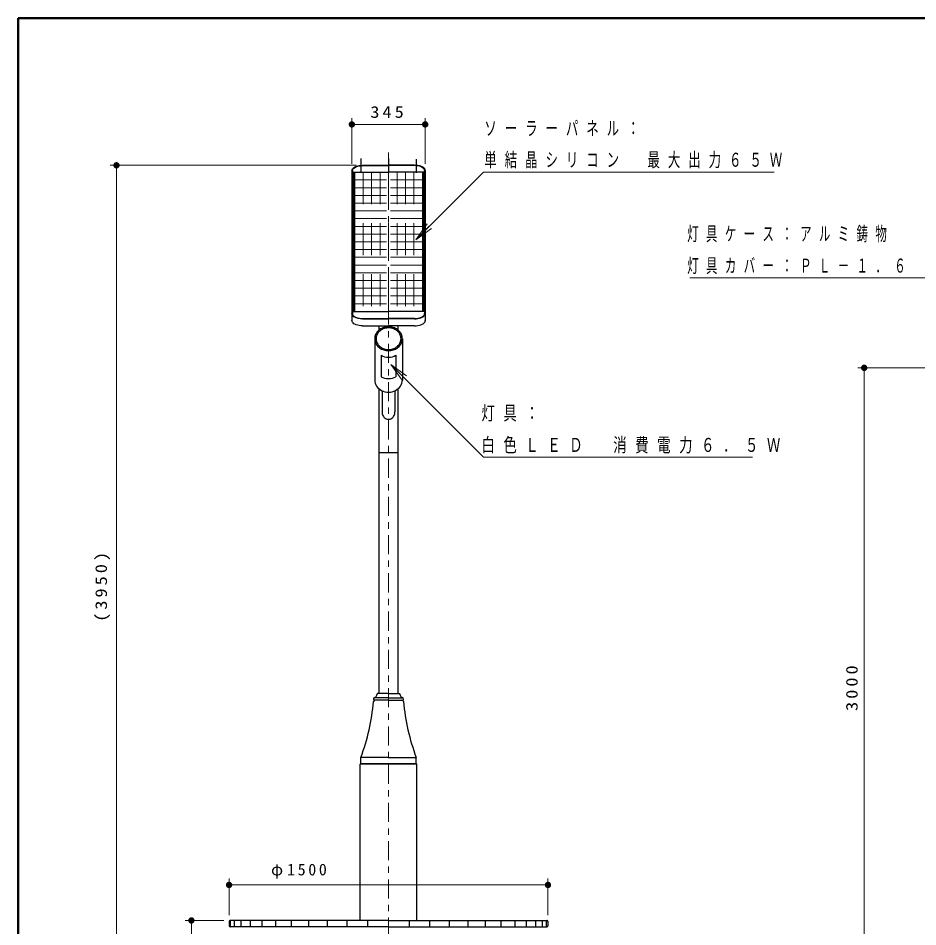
# Model space of a CAD drawing. Units: millimetres on the paper, scale 1:30. Extents: x 895 to 1260, y -33 to 257.
# Drawn here: x 895 to 1036.1, y 114.5 to 257 of the extents above; entities that cross this region are included whole.
import ezdxf

# ---------------------------------------------------------------- set-up
doc = ezdxf.new("R2010")
doc.units = ezdxf.units.MM
doc.linetypes.add('USER2', pattern=[6, 3, -1, 1, -1])
doc.linetypes.add('USER4', pattern=[8, 5, -3])
doc.layers.add('1_30', color=7, linetype='Continuous', lineweight=25)
doc.layers.add('NAKAMURA図枠', color=7, linetype='Continuous', lineweight=13)
doc.styles.add('ＭＳ ゴシック', font='')
doc.styles.get('ＭＳ ゴシック').set_extended_font_data('MS Gothic')

# ---------------------------------------------------------------- blocks, each defined once
blk = doc.blocks.new('filled_dot')
at = {"color": 0, "linetype": 'Continuous', "lineweight": -2, "const_width": 1.25}
blk.add_lwpolyline([(-0.625, 0, 1), (0.625, 0, 1)], format="xyb", close=True, dxfattribs=at)

msp = doc.modelspace()

# ---------------------------------------------------------------- linework, layer by layer
at = {"layer": '1_30', "lineweight": 13}
for p, q in [((947.324, 234.173), (947.324, 241.338)), ((958.824, 234.173), (958.824, 241.338)), ((947.324, 240.338), (958.824, 240.338)), ((947.99, 233.923), (909.413, 233.923)), ((910.413, 102.16), (910.413, 233.923)), ((957.337, 222.248), (959.105, 224.723)), ((957.337, 222.248), (959.458, 224.37)), ((959.812, 224.016), (957.337, 222.248)), ((955.199, 200.204), (953.431, 202.679)), ((953.431, 202.679), (955.906, 200.911)), ((953.431, 202.679), (955.553, 200.557)), ((1048.196, 202.161), (1026.659, 202.161)), ((1027.659, 102.16), (1027.659, 202.161)), ((957.53, 139.993), (948.617, 139.993)), ((927.24, 115.492), (921.16, 115.492)), ((922.16, 102.16), (922.16, 115.492))]:
    msp.add_line(p, q, dxfattribs=at)
at = {"layer": '1_30', "linetype": 'USER2', "lineweight": 13}
msp.add_line((953.074, 235.934), (953.074, 63.672), dxfattribs=at)
at = {"layer": '1_30', "color": 2}
for p, q in [((948.74, 234.968), (948.74, 232.84)), ((953.074, 234.968), (953.074, 232.84)), ((957.407, 234.885), (957.407, 232.757)), ((950.907, 206.731), (950.907, 200.231)), ((955.24, 206.731), (955.24, 200.231)), ((951.907, 204.125), (951.907, 200.758)), ((954.24, 204.125), (954.24, 200.758)), ((952.065, 198.57), (952.065, 195.255)), ((954.082, 198.57), (954.082, 195.255))]:
    msp.add_line(p, q, dxfattribs=at)
at = {"layer": '1_30', "color": 1}
for p, q in [((948.99, 233.923), (953.074, 233.923)), ((948.99, 233.873), (953.074, 233.873)), ((957.157, 233.923), (953.074, 233.923)), ((957.157, 233.873), (953.074, 233.873)), ((947.324, 233.09), (947.324, 209.493)), ((947.424, 233.09), (947.424, 210.673)), ((958.724, 233.09), (958.724, 210.673)), ((958.824, 233.09), (958.824, 209.493)), ((948.99, 209.89), (953.074, 209.89)), ((948.99, 209.84), (953.074, 209.84)), ((957.157, 209.89), (953.074, 209.89)), ((957.157, 209.84), (953.074, 209.84)), ((948.99, 208.743), (953.074, 208.743)), ((957.157, 208.743), (953.074, 208.743))]:
    msp.add_line(p, q, dxfattribs=at)
at = {"layer": '1_30'}
for p, q in [((947.424, 232.84), (953.074, 232.84)), ((947.59, 232.84), (947.59, 211.007)), ((947.757, 232.84), (947.757, 211.007)), ((958.724, 232.84), (953.074, 232.84)), ((958.39, 232.84), (958.39, 211.007)), ((958.557, 232.84), (958.557, 211.007)), ((947.424, 211.007), (953.074, 211.007)), ((958.724, 211.007), (953.074, 211.007)), ((948.641, 209.91), (953.074, 209.91)), ((951.589, 208.097), (951.589, 208.743)), ((954.559, 208.097), (954.559, 208.743)), ((951.589, 151.06), (951.589, 198.865)), ((954.559, 151.06), (954.559, 198.865)), ((954.559, 188.826), (951.589, 188.826)), ((953.074, 151.06), (951.351, 151.06)), ((953.074, 151.06), (954.796, 151.06)), ((950.744, 150.13), (950.755, 150.347)), ((953.074, 150.06), (950.81, 150.06)), ((953.074, 150.393), (950.817, 150.393)), ((953.074, 150.06), (950.985, 150.06)), ((953.074, 150.393), (955.331, 150.393)), ((953.074, 150.06), (955.162, 150.06)), ((953.074, 150.06), (955.337, 150.06)), ((953.074, 150.06), (955.162, 150.06)), ((955.403, 150.13), (955.392, 150.347)), ((948.684, 140.06), (948.617, 139.993)), ((948.617, 115.493), (948.617, 139.993)), ((957.464, 140.06), (948.684, 140.06)), ((948.74, 140.06), (948.74, 141.06)), ((953.074, 141.06), (948.74, 141.06)), ((953.074, 140.06), (948.74, 140.06)), ((952.974, 140.06), (953.174, 140.06)), ((953.074, 141.06), (957.407, 141.06)), ((953.074, 140.06), (957.407, 140.06)), ((957.407, 140.06), (957.407, 141.06)), ((957.53, 139.993), (957.464, 140.06)), ((957.53, 115.493), (957.53, 139.993)), ((953.074, 115.493), (928.24, 115.492)), ((953.074, 115.493), (977.907, 115.492)), ((928.073, 115.325), (928.073, 114.659)), ((953.074, 114.493), (928.24, 114.492)), ((953.074, 114.493), (977.907, 114.492)), ((978.074, 115.325), (978.074, 114.659))]:
    msp.add_line(p, q, dxfattribs=at)
at = {"layer": '1_30', "linetype": 'USER4', "lineweight": 13}
for p, q in [((949.086, 232.84), (949.086, 211.007)), ((950.415, 232.84), (950.415, 211.007)), ((951.744, 232.84), (951.744, 211.007)), ((953.074, 232.84), (953.074, 211.007)), ((954.403, 232.84), (954.403, 211.007)), ((955.732, 232.84), (955.732, 211.007)), ((957.061, 232.84), (957.061, 211.007)), ((947.757, 231.627), (953.074, 231.627)), ((958.39, 231.627), (953.074, 231.627)), ((947.757, 230.414), (953.074, 230.414)), ((958.39, 230.414), (953.074, 230.414)), ((947.757, 229.201), (953.074, 229.201)), ((958.39, 229.201), (953.074, 229.201)), ((947.757, 227.988), (953.074, 227.988)), ((947.757, 226.775), (953.074, 226.775)), ((958.39, 227.988), (953.074, 227.988)), ((958.39, 226.775), (953.074, 226.775)), ((947.757, 225.562), (953.074, 225.562)), ((958.39, 225.562), (953.074, 225.562)), ((947.757, 224.349), (953.074, 224.349)), ((958.39, 224.349), (953.074, 224.349)), ((947.757, 223.136), (953.074, 223.136)), ((958.39, 223.136), (953.074, 223.136)), ((947.757, 221.923), (953.074, 221.923)), ((958.39, 221.923), (953.074, 221.923)), ((947.757, 220.71), (953.074, 220.71)), ((947.757, 219.497), (953.074, 219.497)), ((958.39, 220.71), (953.074, 220.71)), ((958.39, 219.497), (953.074, 219.497)), ((947.757, 218.284), (953.074, 218.284)), ((958.39, 218.284), (953.074, 218.284)), ((947.757, 217.071), (953.074, 217.071)), ((958.39, 217.071), (953.074, 217.071)), ((947.757, 215.859), (953.074, 215.859)), ((958.39, 215.859), (953.074, 215.859)), ((947.757, 214.646), (953.074, 214.646)), ((958.39, 214.646), (953.074, 214.646)), ((947.757, 213.433), (953.074, 213.433)), ((958.39, 213.433), (953.074, 213.433)), ((947.757, 212.22), (953.074, 212.22)), ((958.39, 212.22), (953.074, 212.22))]:
    msp.add_line(p, q, dxfattribs=at)
at = {"layer": '1_30', "color": 2, "lineweight": 13}
for p, q in [((928.073, 116.325), (928.073, 122.058)), ((978.074, 116.325), (978.074, 122.06)), ((928.073, 121.058), (978.074, 121.06))]:
    msp.add_line(p, q, dxfattribs=at)
at = {"layer": '1_30', "color": 4}
for p, q in [((928.287, 114.492), (928.287, 115.492)), ((928.925, 114.492), (928.925, 115.492)), ((929.977, 114.492), (929.977, 115.492)), ((931.423, 114.492), (931.423, 115.492)), ((933.24, 114.492), (933.24, 115.492)), ((935.396, 114.492), (935.396, 115.492)), ((937.855, 114.492), (937.855, 115.492)), ((940.574, 114.492), (940.574, 115.492)), ((943.506, 114.493), (943.506, 115.493)), ((946.603, 114.493), (946.603, 115.493)), ((949.81, 114.493), (949.81, 115.493)), ((956.337, 114.493), (956.337, 115.493)), ((959.544, 114.493), (959.544, 115.493)), ((962.641, 114.493), (962.641, 115.493)), ((965.574, 114.492), (965.574, 115.492)), ((968.293, 114.492), (968.293, 115.492)), ((970.751, 114.492), (970.751, 115.492)), ((972.907, 114.492), (972.907, 115.492)), ((974.724, 114.492), (974.724, 115.492)), ((976.171, 114.492), (976.171, 115.492)), ((977.222, 114.492), (977.222, 115.492)), ((977.86, 114.492), (977.86, 115.492))]:
    msp.add_line(p, q, dxfattribs=at)
at = {"layer": '1_30', "color": 1}
for points in [[(947.324, 233.09), (947.344, 233.22), (947.405, 233.348), (947.505, 233.468), (947.642, 233.58), (947.812, 233.679), (948.011, 233.764), (948.234, 233.832), (948.475, 233.883), (948.73, 233.913), (948.99, 233.923)], [(947.424, 233.09), (947.443, 233.213), (947.5, 233.332), (947.594, 233.446), (947.723, 233.55), (947.882, 233.644), (948.069, 233.724), (948.279, 233.788), (948.506, 233.835), (948.745, 233.864), (948.99, 233.873)], [(958.824, 233.09), (958.803, 233.22), (958.742, 233.348), (958.642, 233.468), (958.505, 233.58), (958.335, 233.679), (958.137, 233.764), (957.914, 233.832), (957.672, 233.883), (957.418, 233.913), (957.157, 233.923)], [(958.724, 233.09), (958.704, 233.213), (958.647, 233.332), (958.553, 233.446), (958.424, 233.55), (958.265, 233.644), (958.078, 233.724), (957.868, 233.788), (957.641, 233.835), (957.402, 233.864), (957.157, 233.873)], [(948.99, 209.84), (948.73, 209.85), (948.475, 209.881), (948.234, 209.931), (948.011, 209.999), (947.812, 210.084), (947.642, 210.184), (947.505, 210.295), (947.405, 210.416), (947.344, 210.543), (947.324, 210.673)], [(948.99, 208.743), (948.73, 208.753), (948.475, 208.784), (948.234, 208.834), (948.011, 208.902), (947.812, 208.987), (947.642, 209.087), (947.505, 209.198), (947.405, 209.319), (947.344, 209.446), (947.324, 209.576)], [(947.424, 210.673), (947.443, 210.551), (947.5, 210.431), (947.594, 210.318), (947.723, 210.213), (947.882, 210.119), (948.069, 210.04), (948.279, 209.975), (948.506, 209.928), (948.745, 209.9), (948.99, 209.89)], [(957.157, 209.89), (957.402, 209.9), (957.641, 209.928), (957.868, 209.975), (958.078, 210.04), (958.265, 210.119), (958.424, 210.213), (958.553, 210.318), (958.647, 210.431), (958.704, 210.551), (958.724, 210.673)], [(957.157, 209.84), (957.418, 209.85), (957.672, 209.881), (957.914, 209.931), (958.137, 209.999), (958.335, 210.084), (958.505, 210.184), (958.642, 210.295), (958.742, 210.416), (958.803, 210.543), (958.824, 210.673)], [(957.157, 208.743), (957.418, 208.753), (957.672, 208.784), (957.914, 208.834), (958.137, 208.902), (958.335, 208.987), (958.505, 209.087), (958.642, 209.198), (958.742, 209.319), (958.803, 209.446), (958.824, 209.576)]]:
    msp.add_lwpolyline(points, dxfattribs=at)
at = {"layer": '1_30', "lineweight": 13}
for points in [[(957.337, 222.248), (967.959, 232.871), (1013.519, 232.871)], [(1047.132, 206.686), (1037.543, 216.275), (1000.314, 216.275)], [(953.431, 202.679), (967.959, 188.15), (1010.13, 188.15)]]:
    msp.add_lwpolyline(points, dxfattribs=at)
at = {"layer": '1_30', "color": 2}
for points in [[(950.907, 206.731), (950.915, 206.567), (950.94, 206.405), (950.981, 206.245), (951.038, 206.089), (951.11, 205.938), (951.197, 205.792), (951.299, 205.654), (951.414, 205.525), (951.542, 205.404), (951.681, 205.293), (951.831, 205.194), (951.99, 205.106), (952.158, 205.03), (952.333, 204.967), (952.513, 204.918), (952.697, 204.883), (952.885, 204.861), (953.074, 204.854), (953.262, 204.861), (953.45, 204.883), (953.634, 204.918), (953.815, 204.967), (953.989, 205.03), (954.157, 205.106), (954.316, 205.194), (954.466, 205.293), (954.606, 205.404), (954.733, 205.525), (954.848, 205.654), (954.95, 205.792), (955.037, 205.938), (955.11, 206.089), (955.166, 206.245), (955.207, 206.405), (955.232, 206.567), (955.24, 206.731), (955.232, 206.894), (955.207, 207.056), (955.166, 207.216), (955.11, 207.372), (955.037, 207.524), (954.95, 207.669), (954.848, 207.807), (954.733, 207.937), (954.606, 208.057), (954.466, 208.168), (954.316, 208.268), (954.157, 208.356), (953.989, 208.431), (953.815, 208.494), (953.634, 208.543), (953.45, 208.579), (953.262, 208.6), (953.074, 208.607), (952.885, 208.6), (952.697, 208.579), (952.513, 208.543), (952.333, 208.494), (952.158, 208.431), (951.99, 208.356), (951.831, 208.268), (951.681, 208.168), (951.542, 208.057), (951.414, 207.937), (951.299, 207.807), (951.197, 207.669), (951.11, 207.524), (951.038, 207.372), (950.981, 207.216), (950.94, 207.056), (950.915, 206.894)], [(951.117, 206.731), (951.125, 206.583), (951.147, 206.436), (951.184, 206.292), (951.235, 206.151), (951.301, 206.015), (951.379, 205.884), (951.471, 205.759), (951.575, 205.642), (951.69, 205.533), (951.816, 205.433), (951.951, 205.343), (952.095, 205.263), (952.247, 205.195), (952.404, 205.139), (952.567, 205.094), (952.734, 205.062), (952.903, 205.043), (953.074, 205.036), (953.244, 205.043), (953.413, 205.062), (953.58, 205.094), (953.743, 205.139), (953.9, 205.195), (954.052, 205.263), (954.196, 205.343), (954.331, 205.433), (954.457, 205.533), (954.572, 205.642), (954.676, 205.759), (954.768, 205.884), (954.847, 206.015), (954.912, 206.151), (954.963, 206.292), (955, 206.436), (955.022, 206.583), (955.03, 206.731), (955.022, 206.878), (955, 207.025), (954.963, 207.169), (954.912, 207.31), (954.847, 207.447), (954.768, 207.578), (954.676, 207.702), (954.572, 207.82), (954.457, 207.929), (954.331, 208.028), (954.196, 208.118), (954.052, 208.198), (953.9, 208.266), (953.743, 208.323), (953.58, 208.367), (953.413, 208.399), (953.244, 208.418), (953.074, 208.425), (952.903, 208.418), (952.734, 208.399), (952.567, 208.367), (952.404, 208.323), (952.247, 208.266), (952.095, 208.198), (951.951, 208.118), (951.816, 208.028), (951.69, 207.929), (951.575, 207.82), (951.471, 207.702), (951.379, 207.578), (951.301, 207.447), (951.235, 207.31), (951.184, 207.169), (951.147, 207.025), (951.125, 206.878)]]:
    msp.add_lwpolyline(points, close=True, dxfattribs=at)
for points in [[(951.907, 204.125), (952.177, 203.998), (952.466, 203.905), (952.767, 203.849), (953.074, 203.83), (953.381, 203.849), (953.681, 203.905), (953.97, 203.998), (954.24, 204.125)], [(950.907, 200.231), (950.925, 199.986), (950.981, 199.745), (951.072, 199.513), (951.197, 199.293), (951.355, 199.089), (951.542, 198.904), (951.755, 198.742), (951.99, 198.606), (952.244, 198.498), (952.513, 198.419), (952.791, 198.371), (953.074, 198.355), (953.356, 198.371), (953.634, 198.419), (953.903, 198.498), (954.157, 198.606), (954.393, 198.742), (954.606, 198.904), (954.793, 199.089), (954.95, 199.293), (955.075, 199.513), (955.166, 199.745), (955.222, 199.986), (955.24, 200.231)], [(951.907, 200.758), (952.177, 200.631), (952.466, 200.538), (952.767, 200.482), (953.074, 200.463), (953.381, 200.482), (953.681, 200.538), (953.97, 200.631), (954.24, 200.758)], [(952.065, 195.255), (952.074, 195.103), (952.1, 194.954), (952.142, 194.809), (952.2, 194.673), (952.274, 194.546), (952.361, 194.432), (952.46, 194.331), (952.569, 194.247), (952.688, 194.179), (952.813, 194.13), (952.942, 194.101), (953.074, 194.091), (953.205, 194.101), (953.335, 194.13), (953.459, 194.179), (953.578, 194.247), (953.687, 194.331), (953.787, 194.432), (953.874, 194.546), (953.947, 194.673), (954.005, 194.809), (954.048, 194.954), (954.073, 195.103), (954.082, 195.255)]]:
    msp.add_lwpolyline(points, dxfattribs=at)
at = {"layer": '1_30'}
for centre, radius, start, end in [((951.351, 150.993), 0.0667, 90, 172.41487), ((954.796, 150.993), 0.0667, 7.58513, 90), ((917.513, 152.721), 33.333, 339.5221, 355.0004), ((950.985, 149.793), 0.267, 90, 175.0004), ((950.81, 150.126), 0.0667, 177, 270), ((950.822, 150.343), 0.0667, 109.2632, 177), ((950.558, 151.099), 0.733, 289.2632, 352.41487), ((955.589, 151.099), 0.733, 187.58513, 250.7368), ((955.162, 149.793), 0.267, 4.9996, 90), ((955.337, 150.126), 0.0667, 270, 3), ((955.325, 150.343), 0.0667, 3, 70.7368), ((988.634, 152.721), 33.333, 184.9996, 200.4779), ((928.24, 115.325), 0.167, 90.00254, 180.00255), ((977.907, 115.325), 0.167, 359.99745, 89.99746), ((928.24, 114.659), 0.167, 180.00255, 270.00255), ((977.907, 114.659), 0.167, 269.99745, 359.99745)]:
    msp.add_arc(centre, radius, start, end, dxfattribs=at)
at = {"layer": 'NAKAMURA図枠', "lineweight": 50}
for p, q in [((1260, 257), (895, 257)), ((895, 257), (895, 0))]:
    msp.add_line(p, q, dxfattribs=at)

# ---------------------------------------------------------------- block references
at = {"layer": '1_30', "lineweight": 13, "xscale": 0.4, "yscale": 0.4}
msp.add_blockref('filled_dot', (947.324, 240.338), dxfattribs=at)
for p, rotation in [((958.824, 240.338), 180), ((910.413, 233.923), 270), ((1027.659, 202.161), 270), ((922.16, 115.492), 270)]:
    msp.add_blockref('filled_dot', p, dxfattribs=dict(at, rotation=rotation))
at = {"layer": '1_30', "color": 2, "lineweight": 13, "xscale": 0.4, "yscale": 0.4}
msp.add_blockref('filled_dot', (928.073, 121.058), dxfattribs=at)
at = {"layer": '1_30', "color": 2, "lineweight": 13, "xscale": 0.4, "yscale": 0.4, "rotation": 180}
msp.add_blockref('filled_dot', (978.074, 121.06), dxfattribs=at)

# ---------------------------------------------------------------- texts
at = {"layer": '1_30', "style": 'ＭＳ ゴシック'}
for s, insert, char_height, attachment_point in [('\\T1.33;\\W1.15;345', (953.074, 241.338), 1.833, 8), ('\\T1.64;\\W0.65;ソーラーパネル：', (968.092, 239.671), 2.199, 4), ('\\T1.64;\\W0.65;単結晶シリコン\u3000最大出力６５Ｗ', (968.092, 234.671), 2.199, 4), ('\\T1.64;\\W0.6;灯具ケース：アルミ鋳物', (999.898, 223.075), 2.199, 4), ('\\T1.64;\\W0.6;灯具カバー：ＰＬ－１．６', (999.898, 218.075), 2.199, 4), ('\\T1.64;\\W0.7;灯具：', (967.642, 194.95), 2.199, 4), ('\\T1.64;\\W0.7;白色ＬＥＤ\u3000消費電力６．５Ｗ', (967.642, 189.95), 2.199, 4)]:
    msp.add_mtext(s, dxfattribs=dict(at, insert=insert, char_height=char_height, attachment_point=attachment_point))
at = {"layer": '1_30', "char_height": 1.833, "attachment_point": 8, "rotation": 90, "style": 'ＭＳ ゴシック'}
for s, insert in [('\\T1.33;\\W1.15;(3950)', (909.413, 168.042)), ('\\T1.33;\\W1.15;3000', (1026.659, 152.16))]:
    msp.add_mtext(s, dxfattribs=dict(at, insert=insert))
at = {"layer": '1_30', "color": 2, "insert": (939.225, 122.059), "char_height": 1.833, "attachment_point": 8, "rotation": 0.003, "style": 'ＭＳ ゴシック'}
msp.add_mtext('\\T1.33;φ1500', dxfattribs=at)

doc.saveas('drawing.dxf')
